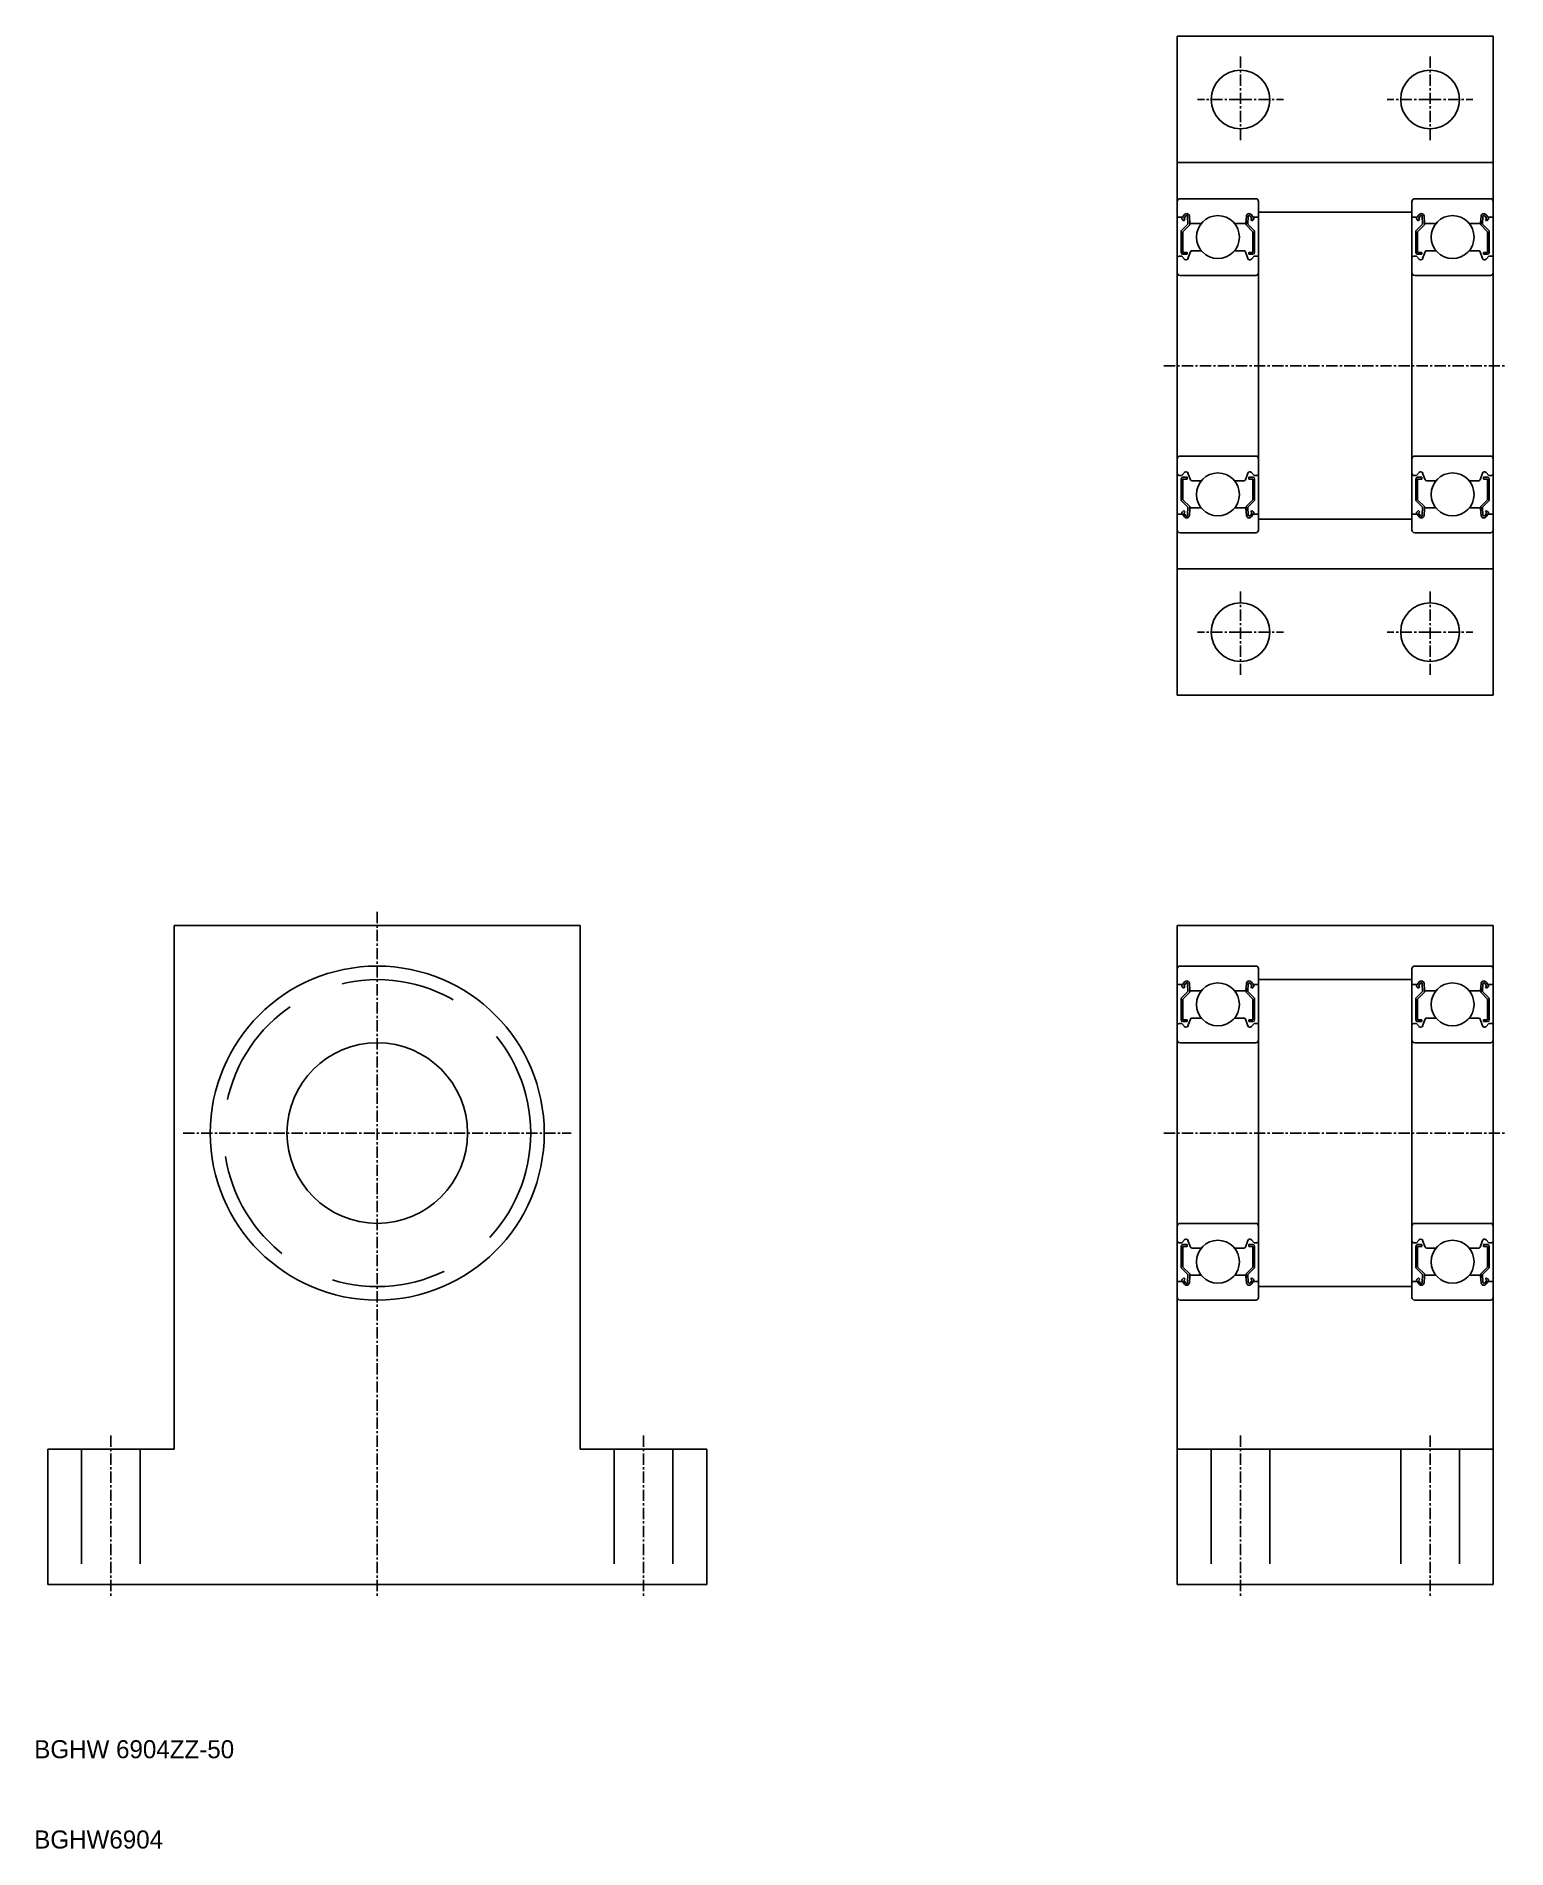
# Model space of a CAD drawing. Extents: x 83 to 246, y 62 to 263.
import ezdxf

# ---------------------------------------------------------------- set-up
doc = ezdxf.new("R2010")
doc.units = 0
doc.linetypes.add('CENTER', pattern=[2, 1.25, -0.25, 0.25, -0.25])
doc.linetypes.add('DASHED', pattern=[19.05, 12.7, -6.35])
doc.layers.get('0').update_dxf_attribs({"linetype": 'CONTINUOUS'})
doc.layers.add('CENTER', color=1, linetype='CENTER')

msp = doc.modelspace()

# ---------------------------------------------------------------- linework, layer by layer
for p, q in [((209.67, 226.73), (209.67, 263.23)), ((209.67, 263.23), (244.67, 263.23)), ((244.67, 263.23), (244.67, 226.73)), ((209.67, 249.23), (244.67, 249.23)), ((209.97, 245.23), (218.37, 245.23)), ((235.97, 245.23), (244.37, 245.23)), ((209.67, 244.93), (209.67, 208.53)), ((209.77, 243.18), (210.23, 243.18)), ((210.23, 243.18), (210.48, 243.48)), ((210.38, 243.05), (210.63, 243.35)), ((210.54, 242.93), (210.38, 243.05)), ((210.81, 243.29), (210.85, 242.42)), ((211.01, 243.31), (211.07, 242.57)), ((217.33, 243.31), (217.27, 242.57)), ((217.53, 243.29), (217.49, 242.42)), ((217.96, 243.05), (217.71, 243.35)), ((217.81, 242.93), (217.96, 243.05)), ((218.11, 243.18), (217.87, 243.47)), ((218.57, 243.18), (218.11, 243.18)), ((218.67, 244.93), (218.67, 208.53)), ((235.67, 244.93), (235.67, 208.53)), ((235.77, 243.18), (236.23, 243.18)), ((236.23, 243.18), (236.48, 243.48)), ((236.38, 243.05), (236.63, 243.35)), ((236.54, 242.93), (236.38, 243.05)), ((236.81, 243.29), (236.85, 242.42)), ((237.01, 243.31), (237.07, 242.57)), ((243.33, 243.31), (243.27, 242.57)), ((243.53, 243.29), (243.49, 242.42)), ((243.96, 243.05), (243.71, 243.35)), ((243.81, 242.93), (243.96, 243.05)), ((244.11, 243.18), (243.87, 243.47)), ((244.57, 243.18), (244.11, 243.18)), ((244.67, 244.93), (244.67, 208.53)), ((210.85, 242.42), (210.1, 241.67)), ((210.1, 241.67), (210.1, 239.28)), ((210.41, 242.77), (210.26, 242.9)), ((211.05, 242.33), (210.3, 241.58)), ((210.3, 241.58), (210.3, 239.28)), ((210.41, 242.77), (210.54, 242.93)), ((211.05, 242.8), (211.05, 242.33)), ((211.17, 242.48), (212.32, 242.48)), ((216.02, 242.48), (217.17, 242.48)), ((217.29, 242.8), (217.29, 242.33)), ((217.29, 242.33), (218.04, 241.58)), ((217.49, 242.42), (218.24, 241.67)), ((217.93, 242.77), (217.81, 242.93)), ((217.93, 242.77), (218.09, 242.9)), ((218.04, 241.58), (218.04, 239.28)), ((218.24, 241.67), (218.24, 239.28)), ((236.85, 242.42), (236.1, 241.67)), ((236.1, 241.67), (236.1, 239.28)), ((236.41, 242.77), (236.26, 242.9)), ((237.05, 242.33), (236.3, 241.58)), ((236.3, 241.58), (236.3, 239.28)), ((236.41, 242.77), (236.54, 242.93)), ((237.05, 242.8), (237.05, 242.33)), ((237.17, 242.48), (238.32, 242.48)), ((242.02, 242.48), (243.17, 242.48)), ((243.29, 242.8), (243.29, 242.33)), ((243.29, 242.33), (244.04, 241.58)), ((243.49, 242.42), (244.24, 241.67)), ((243.93, 242.77), (243.81, 242.93)), ((243.93, 242.77), (244.09, 242.9)), ((244.04, 241.58), (244.04, 239.28)), ((244.24, 241.67), (244.24, 239.28)), ((210.75, 239.28), (210.3, 239.28)), ((210.3, 239.08), (210.75, 239.08)), ((210.75, 239.08), (210.75, 239.28)), ((210.85, 238.61), (211.12, 239.35)), ((211.31, 239.48), (212.32, 239.48)), ((216.02, 239.48), (217.03, 239.48)), ((217.49, 238.61), (217.22, 239.35)), ((217.59, 239.28), (218.04, 239.28)), ((217.59, 239.08), (217.59, 239.28)), ((218.04, 239.08), (217.59, 239.08)), ((236.75, 239.28), (236.3, 239.28)), ((236.3, 239.08), (236.75, 239.08)), ((236.75, 239.08), (236.75, 239.28)), ((236.85, 238.61), (237.12, 239.35)), ((237.31, 239.48), (238.32, 239.48)), ((242.02, 239.48), (243.03, 239.48)), ((243.49, 238.61), (243.22, 239.35)), ((243.59, 239.28), (244.04, 239.28)), ((243.59, 239.08), (243.59, 239.28)), ((244.04, 239.08), (243.59, 239.08)), ((209.87, 238.88), (210.17, 238.88)), ((210.17, 238.88), (210.45, 238.55)), ((210.6, 238.48), (210.67, 238.48)), ((217.74, 238.48), (217.68, 238.48)), ((218.17, 238.88), (217.9, 238.55)), ((218.47, 238.88), (218.17, 238.88)), ((235.87, 238.88), (236.17, 238.88)), ((236.17, 238.88), (236.45, 238.55)), ((236.6, 238.48), (236.67, 238.48)), ((243.74, 238.48), (243.68, 238.48)), ((244.17, 238.88), (243.9, 238.55)), ((244.47, 238.88), (244.17, 238.88)), ((209.97, 236.73), (218.37, 236.73)), ((235.97, 236.73), (244.37, 236.73)), ((209.67, 226.73), (209.67, 190.23)), ((244.67, 190.23), (244.67, 226.73)), ((209.97, 216.73), (218.37, 216.73)), ((210.17, 214.58), (210.45, 214.91)), ((210.6, 214.98), (210.67, 214.98)), ((210.85, 214.85), (211.12, 214.11)), ((217.49, 214.85), (217.22, 214.11)), ((217.74, 214.98), (217.68, 214.98)), ((218.17, 214.58), (217.9, 214.91)), ((235.97, 216.73), (244.37, 216.73)), ((236.17, 214.58), (236.45, 214.91)), ((236.6, 214.98), (236.67, 214.98)), ((236.85, 214.85), (237.12, 214.11)), ((243.49, 214.85), (243.22, 214.11)), ((243.74, 214.98), (243.68, 214.98)), ((244.17, 214.58), (243.9, 214.91)), ((209.87, 214.58), (210.17, 214.58)), ((210.1, 211.8), (210.1, 214.18)), ((210.3, 214.38), (210.75, 214.38)), ((210.3, 211.88), (210.3, 214.18)), ((210.75, 214.18), (210.3, 214.18)), ((210.75, 214.38), (210.75, 214.18)), ((211.31, 213.98), (212.32, 213.98)), ((211.56, 213.98), (211.56, 213.98)), ((211.82, 213.98), (211.82, 213.98)), ((216.02, 213.98), (217.03, 213.98)), ((218.04, 214.38), (217.59, 214.38)), ((217.59, 214.38), (217.59, 214.18)), ((217.59, 214.18), (218.04, 214.18)), ((218.04, 211.88), (218.04, 214.18)), ((218.47, 214.58), (218.17, 214.58)), ((218.24, 211.8), (218.24, 214.18)), ((235.87, 214.58), (236.17, 214.58)), ((236.1, 211.8), (236.1, 214.18)), ((236.3, 214.38), (236.75, 214.38)), ((236.3, 211.88), (236.3, 214.18)), ((236.75, 214.18), (236.3, 214.18)), ((236.75, 214.38), (236.75, 214.18)), ((237.31, 213.98), (238.32, 213.98)), ((237.56, 213.98), (237.56, 213.98)), ((237.82, 213.98), (237.82, 213.98)), ((242.02, 213.98), (243.03, 213.98)), ((244.04, 214.38), (243.59, 214.38)), ((243.59, 214.38), (243.59, 214.18)), ((243.59, 214.18), (244.04, 214.18)), ((244.04, 211.88), (244.04, 214.18)), ((244.47, 214.58), (244.17, 214.58)), ((244.24, 211.8), (244.24, 214.18)), ((210.85, 211.05), (210.1, 211.8)), ((211.05, 211.13), (210.3, 211.88)), ((210.81, 210.17), (210.85, 211.05)), ((211.01, 210.15), (211.07, 210.89)), ((211.05, 210.66), (211.05, 211.13)), ((211.17, 210.98), (212.32, 210.98)), ((216.02, 210.98), (217.17, 210.98)), ((217.33, 210.16), (217.27, 210.89)), ((217.29, 211.13), (218.04, 211.88)), ((217.29, 210.66), (217.29, 211.13)), ((217.49, 211.05), (218.24, 211.8)), ((217.53, 210.18), (217.49, 211.05)), ((236.85, 211.05), (236.1, 211.8)), ((237.05, 211.13), (236.3, 211.88)), ((236.81, 210.17), (236.85, 211.05)), ((237.01, 210.15), (237.07, 210.89)), ((237.05, 210.66), (237.05, 211.13)), ((237.17, 210.98), (238.32, 210.98)), ((242.02, 210.98), (243.17, 210.98)), ((243.33, 210.16), (243.27, 210.89)), ((243.29, 211.13), (244.04, 211.88)), ((243.29, 210.66), (243.29, 211.13)), ((243.49, 211.05), (244.24, 211.8)), ((243.53, 210.18), (243.49, 211.05)), ((209.77, 210.28), (210.23, 210.28)), ((210.23, 210.28), (210.48, 209.98)), ((210.41, 210.69), (210.26, 210.56)), ((210.54, 210.54), (210.38, 210.41)), ((210.38, 210.41), (210.63, 210.11)), ((210.41, 210.69), (210.54, 210.54)), ((217.96, 210.41), (217.71, 210.12)), ((217.93, 210.69), (217.81, 210.54)), ((217.81, 210.54), (217.96, 210.41)), ((218.11, 210.28), (217.87, 209.99)), ((217.93, 210.69), (218.09, 210.56)), ((218.57, 210.28), (218.11, 210.28)), ((235.77, 210.28), (236.23, 210.28)), ((236.23, 210.28), (236.48, 209.98)), ((236.41, 210.69), (236.26, 210.56)), ((236.54, 210.54), (236.38, 210.41)), ((236.38, 210.41), (236.63, 210.11)), ((236.41, 210.69), (236.54, 210.54)), ((243.96, 210.41), (243.71, 210.12)), ((243.93, 210.69), (243.81, 210.54)), ((243.81, 210.54), (243.96, 210.41)), ((244.11, 210.28), (243.87, 209.99)), ((243.93, 210.69), (244.09, 210.56)), ((244.57, 210.28), (244.11, 210.28)), ((209.97, 208.23), (218.37, 208.23)), ((235.97, 208.23), (244.37, 208.23)), ((209.67, 204.23), (244.67, 204.23)), ((209.67, 190.23), (244.67, 190.23)), ((98.53, 106.73), (98.53, 164.73)), ((98.53, 164.73), (121.03, 164.73)), ((143.53, 164.73), (121.03, 164.73)), ((143.53, 106.73), (143.53, 164.73)), ((209.67, 164.73), (244.67, 164.73)), ((209.67, 141.73), (209.67, 164.73)), ((244.67, 164.73), (244.67, 141.73)), ((209.67, 159.93), (209.67, 123.53)), ((209.97, 160.23), (218.37, 160.23)), ((218.67, 159.93), (218.67, 123.53)), ((235.67, 159.93), (235.67, 123.53)), ((235.97, 160.23), (244.37, 160.23)), ((244.67, 159.93), (244.67, 123.53)), ((209.77, 158.18), (210.23, 158.18)), ((210.85, 157.42), (210.1, 156.67)), ((210.1, 156.67), (210.1, 154.28)), ((210.23, 158.18), (210.48, 158.48)), ((210.41, 157.77), (210.26, 157.9)), ((211.05, 157.33), (210.3, 156.58)), ((210.38, 158.05), (210.63, 158.35)), ((210.54, 157.93), (210.38, 158.05)), ((210.41, 157.77), (210.54, 157.93)), ((210.81, 158.29), (210.85, 157.42)), ((211.01, 158.31), (211.07, 157.57)), ((211.05, 157.8), (211.05, 157.33)), ((211.17, 157.48), (212.32, 157.48)), ((216.02, 157.48), (217.17, 157.48)), ((217.33, 158.31), (217.27, 157.57)), ((217.29, 157.8), (217.29, 157.33)), ((217.29, 157.33), (218.04, 156.58)), ((217.53, 158.29), (217.49, 157.42)), ((217.49, 157.42), (218.24, 156.67)), ((217.96, 158.05), (217.71, 158.35)), ((217.81, 157.93), (217.96, 158.05)), ((217.93, 157.77), (217.81, 157.93)), ((218.11, 158.18), (217.87, 158.47)), ((217.93, 157.77), (218.09, 157.9)), ((218.57, 158.18), (218.11, 158.18)), ((218.24, 156.67), (218.24, 154.28)), ((235.77, 158.18), (236.23, 158.18)), ((236.85, 157.42), (236.1, 156.67)), ((236.1, 156.67), (236.1, 154.28)), ((236.23, 158.18), (236.48, 158.48)), ((236.41, 157.77), (236.26, 157.9)), ((237.05, 157.33), (236.3, 156.58)), ((236.38, 158.05), (236.63, 158.35)), ((236.54, 157.93), (236.38, 158.05)), ((236.41, 157.77), (236.54, 157.93)), ((236.81, 158.29), (236.85, 157.42)), ((237.01, 158.31), (237.07, 157.57)), ((237.05, 157.8), (237.05, 157.33)), ((237.17, 157.48), (238.32, 157.48)), ((242.02, 157.48), (243.17, 157.48)), ((243.33, 158.31), (243.27, 157.57)), ((243.29, 157.8), (243.29, 157.33)), ((243.29, 157.33), (244.04, 156.58)), ((243.53, 158.29), (243.49, 157.42)), ((243.49, 157.42), (244.24, 156.67)), ((243.96, 158.05), (243.71, 158.35)), ((243.81, 157.93), (243.96, 158.05)), ((243.93, 157.77), (243.81, 157.93)), ((244.11, 158.18), (243.87, 158.47)), ((243.93, 157.77), (244.09, 157.9)), ((244.57, 158.18), (244.11, 158.18)), ((244.24, 156.67), (244.24, 154.28)), ((210.3, 156.58), (210.3, 154.28)), ((218.04, 156.58), (218.04, 154.28)), ((236.3, 156.58), (236.3, 154.28)), ((244.04, 156.58), (244.04, 154.28)), ((209.87, 153.88), (210.17, 153.88)), ((210.17, 153.88), (210.45, 153.55)), ((210.75, 154.28), (210.3, 154.28)), ((210.3, 154.08), (210.75, 154.08)), ((210.6, 153.48), (210.67, 153.48)), ((210.75, 154.08), (210.75, 154.28)), ((210.85, 153.61), (211.12, 154.35)), ((211.31, 154.48), (212.32, 154.48)), ((216.02, 154.48), (217.03, 154.48)), ((217.49, 153.61), (217.22, 154.35)), ((217.59, 154.28), (218.04, 154.28)), ((217.59, 154.08), (217.59, 154.28)), ((218.04, 154.08), (217.59, 154.08)), ((217.74, 153.48), (217.68, 153.48)), ((218.17, 153.88), (217.9, 153.55)), ((218.47, 153.88), (218.17, 153.88)), ((235.87, 153.88), (236.17, 153.88)), ((236.17, 153.88), (236.45, 153.55)), ((236.75, 154.28), (236.3, 154.28)), ((236.3, 154.08), (236.75, 154.08)), ((236.6, 153.48), (236.67, 153.48)), ((236.75, 154.08), (236.75, 154.28)), ((236.85, 153.61), (237.12, 154.35)), ((237.31, 154.48), (238.32, 154.48)), ((242.02, 154.48), (243.03, 154.48)), ((243.49, 153.61), (243.22, 154.35)), ((243.59, 154.08), (243.59, 154.28)), ((243.59, 154.28), (244.04, 154.28)), ((244.04, 154.08), (243.59, 154.08)), ((243.74, 153.48), (243.68, 153.48)), ((244.17, 153.88), (243.9, 153.55)), ((244.47, 153.88), (244.17, 153.88)), ((209.97, 151.73), (218.37, 151.73)), ((235.97, 151.73), (244.37, 151.73)), ((209.67, 141.73), (209.67, 91.73)), ((244.67, 91.73), (244.67, 141.73)), ((209.97, 131.73), (218.37, 131.73)), ((235.97, 131.73), (244.37, 131.73)), ((209.87, 129.58), (210.17, 129.58)), ((210.1, 126.8), (210.1, 129.18)), ((210.17, 129.58), (210.45, 129.91)), ((210.3, 129.38), (210.75, 129.38)), ((210.3, 126.88), (210.3, 129.18)), ((210.75, 129.18), (210.3, 129.18)), ((210.6, 129.98), (210.67, 129.98)), ((210.75, 129.38), (210.75, 129.18)), ((210.85, 129.85), (211.12, 129.11)), ((211.31, 128.98), (212.32, 128.98)), ((211.56, 128.98), (211.56, 128.98)), ((211.82, 128.98), (211.82, 128.98)), ((216.02, 128.98), (217.03, 128.98)), ((217.49, 129.85), (217.22, 129.11)), ((218.04, 129.38), (217.59, 129.38)), ((217.59, 129.38), (217.59, 129.18)), ((217.59, 129.18), (218.04, 129.18)), ((217.74, 129.98), (217.68, 129.98)), ((218.17, 129.58), (217.9, 129.91)), ((218.04, 126.88), (218.04, 129.18)), ((218.47, 129.58), (218.17, 129.58)), ((218.24, 126.8), (218.24, 129.18)), ((235.87, 129.58), (236.17, 129.58)), ((236.1, 126.8), (236.1, 129.18)), ((236.17, 129.58), (236.45, 129.91)), ((236.3, 129.38), (236.75, 129.38)), ((236.3, 126.88), (236.3, 129.18)), ((236.75, 129.18), (236.3, 129.18)), ((236.6, 129.98), (236.67, 129.98)), ((236.75, 129.38), (236.75, 129.18)), ((236.85, 129.85), (237.12, 129.11)), ((237.31, 128.98), (238.32, 128.98)), ((237.56, 128.98), (237.56, 128.98)), ((237.82, 128.98), (237.82, 128.98)), ((242.02, 128.98), (243.03, 128.98)), ((243.49, 129.85), (243.22, 129.11)), ((243.59, 129.38), (243.59, 129.18)), ((244.04, 129.38), (243.59, 129.38)), ((243.59, 129.18), (244.04, 129.18)), ((243.74, 129.98), (243.68, 129.98)), ((244.17, 129.58), (243.9, 129.91)), ((244.04, 126.88), (244.04, 129.18)), ((244.47, 129.58), (244.17, 129.58)), ((244.24, 126.8), (244.24, 129.18)), ((210.85, 126.05), (210.1, 126.8)), ((211.05, 126.13), (210.3, 126.88)), ((217.29, 126.13), (218.04, 126.88)), ((217.49, 126.05), (218.24, 126.8)), ((236.85, 126.05), (236.1, 126.8)), ((237.05, 126.13), (236.3, 126.88)), ((243.29, 126.13), (244.04, 126.88)), ((243.49, 126.05), (244.24, 126.8)), ((209.77, 125.28), (210.23, 125.28)), ((210.23, 125.28), (210.48, 124.98)), ((210.41, 125.69), (210.26, 125.56)), ((210.54, 125.54), (210.38, 125.41)), ((210.38, 125.41), (210.63, 125.11)), ((210.41, 125.69), (210.54, 125.54)), ((210.81, 125.17), (210.85, 126.05)), ((211.01, 125.15), (211.07, 125.89)), ((211.05, 125.66), (211.05, 126.13)), ((211.17, 125.98), (212.32, 125.98)), ((216.02, 125.98), (217.17, 125.98)), ((217.33, 125.16), (217.27, 125.89)), ((217.29, 125.66), (217.29, 126.13)), ((217.53, 125.18), (217.49, 126.05)), ((217.96, 125.41), (217.71, 125.12)), ((217.93, 125.69), (217.81, 125.54)), ((217.81, 125.54), (217.96, 125.41)), ((218.11, 125.28), (217.87, 124.99)), ((217.93, 125.69), (218.09, 125.56)), ((218.57, 125.28), (218.11, 125.28)), ((235.77, 125.28), (236.23, 125.28)), ((236.23, 125.28), (236.48, 124.98)), ((236.41, 125.69), (236.26, 125.56)), ((236.54, 125.54), (236.38, 125.41)), ((236.38, 125.41), (236.63, 125.11)), ((236.41, 125.69), (236.54, 125.54)), ((236.81, 125.17), (236.85, 126.05)), ((237.01, 125.15), (237.07, 125.89)), ((237.05, 125.66), (237.05, 126.13)), ((237.17, 125.98), (238.32, 125.98)), ((242.02, 125.98), (243.17, 125.98)), ((243.33, 125.16), (243.27, 125.89)), ((243.29, 125.66), (243.29, 126.13)), ((243.53, 125.18), (243.49, 126.05)), ((243.96, 125.41), (243.71, 125.12)), ((243.93, 125.69), (243.81, 125.54)), ((243.81, 125.54), (243.96, 125.41)), ((244.11, 125.28), (243.87, 124.99)), ((243.93, 125.69), (244.09, 125.56)), ((244.57, 125.28), (244.11, 125.28)), ((209.97, 123.23), (218.37, 123.23)), ((235.97, 123.23), (244.37, 123.23)), ((84.53, 106.73), (98.53, 106.73)), ((84.53, 91.73), (84.53, 106.73)), ((157.53, 106.73), (143.53, 106.73)), ((157.53, 91.73), (157.53, 106.73)), ((209.67, 106.73), (244.67, 106.73)), ((121.03, 91.73), (84.53, 91.73)), ((121.03, 91.73), (157.53, 91.73)), ((209.67, 91.73), (244.67, 91.73))]:
    msp.add_line(p, q)
at = {"color": 7, "linetype": 'CONTINUOUS'}
for p, q in [((218.67, 243.73), (235.67, 243.73)), ((218.67, 209.73), (235.67, 209.73)), ((218.67, 158.73), (235.67, 158.73)), ((218.67, 124.73), (235.67, 124.73))]:
    msp.add_line(p, q, dxfattribs=at)
at = {"color": 3, "linetype": 'DASHED'}
for p, q in [((88.28, 106.73), (88.28, 91.73)), ((94.78, 106.73), (94.78, 91.73)), ((147.28, 106.73), (147.28, 91.73)), ((153.78, 106.73), (153.78, 91.73)), ((213.42, 106.73), (213.42, 91.73)), ((219.92, 106.73), (219.92, 91.73)), ((234.42, 106.73), (234.42, 91.73)), ((240.92, 106.73), (240.92, 91.73))]:
    msp.add_line(p, q, dxfattribs=at)
for centre, radius in [((216.67, 256.23), 3.25), ((237.67, 256.23), 3.25), ((214.17, 240.98), 2.38), ((240.17, 240.98), 2.38), ((214.17, 212.48), 2.38), ((240.17, 212.48), 2.38), ((216.67, 197.23), 3.25), ((237.67, 197.23), 3.25), ((121.03, 141.73), 18.5), ((214.17, 155.98), 2.38), ((240.17, 155.98), 2.38), ((121.03, 141.73), 10), ((214.17, 127.48), 2.38), ((240.17, 127.48), 2.38)]:
    msp.add_circle(centre, radius)
msp.add_circle((121.03, 141.73), 17, dxfattribs=at)
for centre, radius, start, end in [((209.97, 244.93), 0.3, 90, 180), ((218.37, 244.93), 0.3, 0, 90), ((235.97, 244.93), 0.3, 90, 180), ((244.37, 244.93), 0.3, 0, 90), ((209.77, 243.28), 0.1, 180, 270), ((210.38, 243.05), 0.2, 140.001, 230.0801), ((210.71, 243.29), 0.3, 4.9967, 140.001), ((210.71, 243.29), 0.1, 2.8199, 140.0012), ((217.63, 243.28), 0.303, 40.0459, 175.0792), ((217.63, 243.28), 0.103, 39.874, 175.0048), ((217.96, 243.05), 0.2, 309.9138, 40.1318), ((218.57, 243.28), 0.1, 269.9995, 359.9913), ((235.77, 243.28), 0.1, 180, 270), ((236.38, 243.05), 0.2, 140.001, 230.0801), ((236.71, 243.29), 0.3, 4.9967, 140.001), ((236.71, 243.29), 0.1, 2.8199, 140.0012), ((243.63, 243.28), 0.303, 40.0459, 175.0792), ((243.63, 243.28), 0.103, 39.874, 175.0048), ((243.96, 243.05), 0.2, 309.9138, 40.1318), ((244.57, 243.28), 0.1, 269.9995, 359.9913), ((211.17, 242.58), 0.1, 184.9967, 269.9995), ((217.17, 242.58), 0.1, 269.9995, 354.8557), ((237.17, 242.58), 0.1, 184.9967, 269.9995), ((243.17, 242.58), 0.1, 269.9995, 354.8557), ((210.3, 239.28), 0.2, 180, 270), ((211.31, 239.28), 0.2, 90, 159.9919), ((217.03, 239.28), 0.2, 19.8845, 90.0002), ((218.04, 239.28), 0.2, 269.9998, 359.9956), ((236.3, 239.28), 0.2, 180, 270), ((237.31, 239.28), 0.2, 90, 159.9919), ((243.03, 239.28), 0.2, 19.8845, 90.0002), ((244.04, 239.28), 0.2, 269.9998, 359.9956), ((209.87, 238.68), 0.2, 90, 180), ((209.97, 237.03), 0.3, 180, 270), ((210.6, 238.68), 0.2, 219.9921, 270), ((210.67, 238.68), 0.2, 270, 339.9919), ((217.68, 238.68), 0.2, 199.8883, 269.9998), ((217.74, 238.68), 0.2, 269.9998, 319.8616), ((218.37, 237.03), 0.3, 270, 0), ((218.47, 238.68), 0.2, 359.9956, 90.0002), ((235.87, 238.68), 0.2, 90, 180), ((235.97, 237.03), 0.3, 180, 270), ((236.6, 238.68), 0.2, 219.9921, 270), ((236.67, 238.68), 0.2, 270, 339.9919), ((243.68, 238.68), 0.2, 199.8883, 269.9998), ((243.74, 238.68), 0.2, 269.9998, 319.8616), ((244.37, 237.03), 0.3, 270, 0), ((244.47, 238.68), 0.2, 359.9956, 90.0002), ((209.97, 216.43), 0.3, 90, 180), ((210.6, 214.78), 0.2, 90, 140.0079), ((210.67, 214.78), 0.2, 20.0081, 90), ((217.68, 214.78), 0.2, 90.0002, 160.1117), ((217.74, 214.78), 0.2, 40.1384, 90.0002), ((218.37, 216.43), 0.3, 360, 90), ((235.97, 216.43), 0.3, 90, 180), ((236.6, 214.78), 0.2, 90, 140.0079), ((236.67, 214.78), 0.2, 20.0081, 90), ((243.68, 214.78), 0.2, 90.0002, 160.1117), ((243.74, 214.78), 0.2, 40.1384, 90.0002), ((244.37, 216.43), 0.3, 360, 90), ((209.87, 214.78), 0.2, 180, 270), ((210.3, 214.18), 0.2, 90, 180), ((211.31, 214.18), 0.2, 200.0081, 270), ((217.03, 214.18), 0.2, 269.9998, 340.1155), ((218.04, 214.18), 0.2, 0.0044, 90.0002), ((218.47, 214.78), 0.2, 269.9998, 0.0044), ((235.87, 214.78), 0.2, 180, 270), ((236.3, 214.18), 0.2, 90, 180), ((237.31, 214.18), 0.2, 200.0081, 270), ((243.03, 214.18), 0.2, 269.9998, 340.1155), ((244.04, 214.18), 0.2, 0.0044, 90.0002), ((244.47, 214.78), 0.2, 269.9998, 0.0044), ((211.17, 210.88), 0.1, 90.0005, 175.0033), ((217.17, 210.88), 0.1, 5.1443, 90.0005), ((237.17, 210.88), 0.1, 90.0005, 175.0033), ((243.17, 210.88), 0.1, 5.1443, 90.0005), ((209.77, 210.18), 0.1, 90, 180), ((210.38, 210.41), 0.2, 129.9199, 219.999), ((210.71, 210.18), 0.3, 219.999, 355.0033), ((210.71, 210.18), 0.1, 219.9988, 357.1801), ((217.63, 210.19), 0.303, 184.9207, 319.9541), ((217.63, 210.19), 0.103, 184.9952, 320.126), ((217.96, 210.41), 0.2, 319.8682, 50.0862), ((218.57, 210.18), 0.1, 0.0087, 90.0005), ((235.77, 210.18), 0.1, 90, 180), ((236.38, 210.41), 0.2, 129.9199, 219.999), ((236.71, 210.18), 0.3, 219.999, 355.0033), ((236.71, 210.18), 0.1, 219.9988, 357.1801), ((243.63, 210.19), 0.303, 184.9207, 319.9541), ((243.63, 210.19), 0.103, 184.9952, 320.126), ((243.96, 210.41), 0.2, 319.8682, 50.0862), ((244.57, 210.18), 0.1, 0.0087, 90.0005), ((209.97, 208.53), 0.3, 180, 270), ((218.37, 208.53), 0.3, 270, 0), ((235.97, 208.53), 0.3, 180, 270), ((244.37, 208.53), 0.3, 270, 0), ((209.97, 159.93), 0.3, 90, 180), ((218.37, 159.93), 0.3, 0, 90), ((235.97, 159.93), 0.3, 90, 180), ((244.37, 159.93), 0.3, 0, 90), ((209.77, 158.28), 0.1, 180, 270), ((210.38, 158.05), 0.2, 140.001, 230.0801), ((210.71, 158.29), 0.3, 4.9967, 140.001), ((210.71, 158.29), 0.1, 2.8199, 140.0012), ((211.17, 157.58), 0.1, 184.9967, 269.9995), ((217.17, 157.58), 0.1, 269.9995, 354.8557), ((217.63, 158.28), 0.303, 40.0459, 175.0792), ((217.63, 158.28), 0.103, 39.874, 175.0048), ((217.96, 158.05), 0.2, 309.9138, 40.1318), ((218.57, 158.28), 0.1, 269.9995, 359.9913), ((235.77, 158.28), 0.1, 180, 270), ((236.38, 158.05), 0.2, 140.001, 230.0801), ((236.71, 158.29), 0.3, 4.9967, 140.001), ((236.71, 158.29), 0.1, 2.8199, 140.0012), ((237.17, 157.58), 0.1, 184.9967, 269.9995), ((243.17, 157.58), 0.1, 269.9995, 354.8557), ((243.63, 158.28), 0.303, 40.0459, 175.0792), ((243.63, 158.28), 0.103, 39.874, 175.0048), ((243.96, 158.05), 0.2, 309.9138, 40.1318), ((244.57, 158.28), 0.1, 269.9995, 359.9913), ((209.87, 153.68), 0.2, 90, 180), ((210.3, 154.28), 0.2, 180, 270), ((210.6, 153.68), 0.2, 219.9921, 270), ((210.67, 153.68), 0.2, 270, 339.9919), ((211.31, 154.28), 0.2, 90, 159.9919), ((217.03, 154.28), 0.2, 19.8845, 90.0002), ((217.68, 153.68), 0.2, 199.8883, 269.9998), ((217.74, 153.68), 0.2, 269.9998, 319.8616), ((218.04, 154.28), 0.2, 269.9998, 359.9956), ((218.47, 153.68), 0.2, 359.9956, 90.0002), ((235.87, 153.68), 0.2, 90, 180), ((236.3, 154.28), 0.2, 180, 270), ((236.6, 153.68), 0.2, 219.9921, 270), ((236.67, 153.68), 0.2, 270, 339.9919), ((237.31, 154.28), 0.2, 90, 159.9919), ((243.03, 154.28), 0.2, 19.8845, 90.0002), ((243.68, 153.68), 0.2, 199.8883, 269.9998), ((243.74, 153.68), 0.2, 269.9998, 319.8616), ((244.04, 154.28), 0.2, 269.9998, 359.9956), ((244.47, 153.68), 0.2, 359.9956, 90.0002), ((209.97, 152.03), 0.3, 180, 270), ((218.37, 152.03), 0.3, 270, 0), ((235.97, 152.03), 0.3, 180, 270), ((244.37, 152.03), 0.3, 270, 0), ((209.97, 131.43), 0.3, 90, 180), ((218.37, 131.43), 0.3, 360, 90), ((235.97, 131.43), 0.3, 90, 180), ((244.37, 131.43), 0.3, 360, 90), ((209.87, 129.78), 0.2, 180, 270), ((210.3, 129.18), 0.2, 90, 180), ((210.6, 129.78), 0.2, 90, 140.0079), ((210.67, 129.78), 0.2, 20.0081, 90), ((211.31, 129.18), 0.2, 200.0081, 270), ((217.03, 129.18), 0.2, 269.9998, 340.1155), ((217.68, 129.78), 0.2, 90.0002, 160.1117), ((217.74, 129.78), 0.2, 40.1384, 90.0002), ((218.04, 129.18), 0.2, 0.0044, 90.0002), ((218.47, 129.78), 0.2, 269.9998, 0.0044), ((235.87, 129.78), 0.2, 180, 270), ((236.3, 129.18), 0.2, 90, 180), ((236.6, 129.78), 0.2, 90, 140.0079), ((236.67, 129.78), 0.2, 20.0081, 90), ((237.31, 129.18), 0.2, 200.0081, 270), ((243.03, 129.18), 0.2, 269.9998, 340.1155), ((243.68, 129.78), 0.2, 90.0002, 160.1117), ((243.74, 129.78), 0.2, 40.1384, 90.0002), ((244.04, 129.18), 0.2, 0.0044, 90.0002), ((244.47, 129.78), 0.2, 269.9998, 0.0044), ((209.77, 125.18), 0.1, 90, 180), ((210.38, 125.41), 0.2, 129.9199, 219.999), ((210.71, 125.18), 0.3, 219.999, 355.0033), ((210.71, 125.18), 0.1, 219.9988, 357.1801), ((211.17, 125.88), 0.1, 90.0005, 175.0033), ((217.17, 125.88), 0.1, 5.1443, 90.0005), ((217.63, 125.19), 0.303, 184.9207, 319.9541), ((217.63, 125.19), 0.103, 184.9952, 320.126), ((217.96, 125.41), 0.2, 319.8682, 50.0862), ((218.57, 125.18), 0.1, 0.0087, 90.0005), ((235.77, 125.18), 0.1, 90, 180), ((236.38, 125.41), 0.2, 129.9199, 219.999), ((236.71, 125.18), 0.3, 219.999, 355.0033), ((236.71, 125.18), 0.1, 219.9988, 357.1801), ((237.17, 125.88), 0.1, 90.0005, 175.0033), ((243.17, 125.88), 0.1, 5.1443, 90.0005), ((243.63, 125.19), 0.303, 184.9207, 319.9541), ((243.63, 125.19), 0.103, 184.9952, 320.126), ((243.96, 125.41), 0.2, 319.8682, 50.0862), ((244.57, 125.18), 0.1, 0.0087, 90.0005), ((209.97, 123.53), 0.3, 180, 270), ((218.37, 123.53), 0.3, 270, 0), ((235.97, 123.53), 0.3, 180, 270), ((244.37, 123.53), 0.3, 270, 0)]:
    msp.add_arc(centre, radius, start, end)
at = {"layer": 'CENTER', "color": 1, "linetype": 'CENTER'}
for p, q in [((216.67, 260.98), (216.67, 251.48)), ((237.67, 260.98), (237.67, 251.48)), ((216.67, 256.23), (211.92, 256.23)), ((216.67, 256.23), (221.42, 256.23)), ((237.67, 256.23), (232.92, 256.23)), ((237.67, 256.23), (242.42, 256.23)), ((208.17, 226.73), (246.17, 226.73)), ((216.67, 192.48), (216.67, 201.98)), ((237.67, 192.48), (237.67, 201.98)), ((216.67, 197.23), (211.92, 197.23)), ((216.67, 197.23), (221.42, 197.23)), ((237.67, 197.23), (232.92, 197.23)), ((237.67, 197.23), (242.42, 197.23)), ((121.03, 166.23), (121.03, 90.23)), ((99.53, 141.73), (142.53, 141.73)), ((208.17, 141.73), (246.17, 141.73)), ((91.53, 108.23), (91.53, 90.23)), ((150.53, 108.23), (150.53, 90.23)), ((216.67, 108.23), (216.67, 90.23)), ((237.67, 108.23), (237.67, 90.23))]:
    msp.add_line(p, q, dxfattribs=at)

# ---------------------------------------------------------------- texts
for s, p in [('BGHW 6904ZZ-50', (83.03, 72.48)), ('BGHW6904', (83.03, 62.48))]:
    msp.add_text(s, height=2).set_placement(p)

doc.saveas('drawing.dxf')
